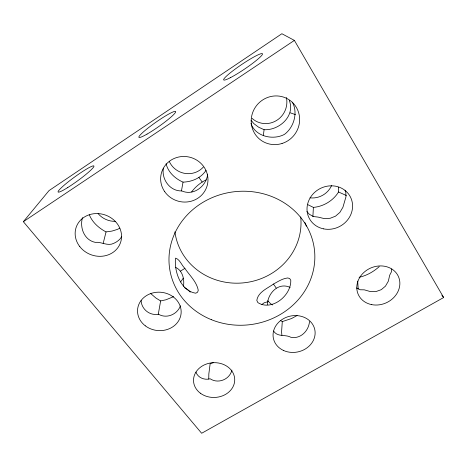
<?xml version="1.0" encoding="UTF-8"?>
<svg xmlns="http://www.w3.org/2000/svg" width="467" height="467" viewBox="0 0 467 467"><rect width="100%" height="100%" fill="white"/><g stroke="black" fill="none" stroke-linecap="round" stroke-linejoin="round"><path stroke-width="0.7" d="M307.957 204.727L313.38 207.401C323.526 206.519 333.21 200.699 338.546 191.995L338.639 187.226M391.585 269.01L391.515 271.671L389.7 275.186L388.334 281.198L385.462 286.143L381.288 289.668L376.116 291.513L370.319 291.566L364.318 289.838L360.215 289.762L356.519 288.005M251.088 120.276L253.82 123.58L258.555 127.158L264.089 129.698C279.015 130.585 295.471 116.114 289.312 100.481M357.693 281.111L358.201 289.009M183.461 286.318C184.605 279.313 182.609 270.539 175.633 267.369M163.374 168.19C161.401 179.275 169.97 191.371 181.751 190.91C193.566 196.233 206.332 186.24 207.681 174.203M313.38 207.401L312.902 216.706M280.439 320.52L282.296 321.588L281.572 331.926L281.893 335.271M263.359 135.366L264.089 129.698M158.22 314.618L160.63 300.935L165.96 299.779L173.642 296.65M181.459 190.945L183.023 182.13C175.224 178.709 168.062 172.282 166.094 163.724M82.49 217.61C79.524 227.61 84.212 240.12 95.21 242.344C100.919 241.737 105.927 245.356 111.613 244.136C115.688 242.822 119.587 240.394 121.735 236.6M119.838 228.165L117.456 229.39L111.957 231.083L106.05 231.918L103.178 243.36M267.34 304.712C267.696 293.334 278.39 281.858 290.135 287.421M309.504 321.471C308.827 330.741 300.59 339.299 290.877 337.285C285.279 334.133 277.596 337.402 273.615 331.062M231.93 370.109C229.706 379.467 218.252 384.148 210.162 378.801C204.558 380.348 197.979 377.826 195.947 372.146M180.472 305.809C177.232 314.449 166.661 319.06 158.476 314.209C149.901 316.007 141.396 309.242 141.116 300.52M191.598 191.914C195.428 186.829 200.442 182.615 206.186 179.853M206.046 170.321C201.119 178.003 191.925 181.891 183.023 182.13M23.35 221.697L49.012 190.612L281.881 33.729L294.385 40.401L443.65 297.52L201.651 433.271L23.35 221.697L294.385 40.401M306.597 225.865L306.358 226.086L304.805 222.368M379.251 266.628C373.53 271.706 366.642 275.67 359.123 277.287M261.888 304.507L264.199 302.779L268.105 301.653M297.094 315.523L291.525 318.541L282.296 321.588M180.437 271.129L184.868 268.391C189.62 275.425 196.601 281.665 198.259 290.264L197.594 292.19L195.813 293.2C180.811 290.999 174.01 271.49 175.539 258.134C179.888 259.313 181.651 265.384 184.868 268.391M273.458 284.064C267.311 288.483 258.041 292.091 256.803 300.398L257.86 302.598C271.823 311.536 291.461 295.401 290.772 280.235L289.674 278.525L287.736 277.958C282.494 278.501 277.988 281.589 273.458 284.064L276.213 288.011M213.617 362.561L210.162 363.577L208.825 374.038L208.749 378.982M290.2 112.804L295.518 114.619M338.546 191.995L346.421 195.539M106.05 231.918C98.951 228.17 92.419 222.467 89.36 214.89M184.628 287.713L187.646 289.546L190.262 292.155M160.63 300.935L155.966 298.08L150.794 293.632M306.912 211.557L309.317 214.277L313.474 216.53L318.109 217.097L324.221 218.591L330.163 218.282L335.516 216.174L339.877 212.403L342.936 207.237L345.994 196.712L345.784 191.995L345.055 190.221M441.87 295.214L443.65 297.52M198.954 177.454L202.158 182.037M250.948 123.44C255.297 136.615 273.265 140.52 284.537 134.327C293.93 127.31 298.185 112.687 292.365 102.174M203.314 167.093A20.455 19.859 21.8 0 1 169.293 161.483M300.713 216.951A63.343 59.408 -6.9 0 1 244.69 282.728A63.343 59.408 -6.9 0 1 174.915 231.836M115.39 221.335A20.268 18.616 22.9 0 1 98.093 213.6M286.394 97.486A21.225 20.647 -61.7 0 1 276.47 120.544A21.225 20.647 -61.7 0 1 252.046 118.373M183.099 278.262A19.013 17.186 6.9 0 1 180.449 281.963M272.454 304.986A18.482 16.485 -12.6 0 1 267.865 300.678M331.576 185.58A20.052 18.797 -31.6 0 1 310.03 197.833M145.284 325.814A21.844 19.211 5.4 0 0 180.828 315.254A21.844 19.211 5.4 0 0 151.933 293.165A21.844 19.211 5.4 0 0 145.284 325.814M283.632 350.519A21.155 18.306 -12.1 0 0 315.132 332.854A21.155 18.306 -12.1 0 0 283.516 318.64A21.155 18.306 -12.1 0 0 283.632 350.519M282.062 143.474A24.652 23.916 -49.8 0 0 292.266 102.279A24.652 23.916 -49.8 0 0 251.917 115.063A24.652 23.916 -49.8 0 0 282.062 143.474M200.337 393.185A20.618 17.396 -2.6 0 0 234.282 383.425A20.618 17.396 -2.6 0 0 207.751 363.606A20.618 17.396 -2.6 0 0 200.337 393.185M79.81 246.634A23.467 21.108 19.7 0 0 119.715 244.609A23.467 21.108 19.7 0 0 95.519 213.588A23.467 21.108 19.7 0 0 79.81 246.634M67.797 187.512A22.095 2.417 -36 0 0 93.937 166.065A22.095 2.417 -36 0 0 66.355 183.379A22.095 2.417 -36 0 0 67.797 187.512M211.294 319.644A73.027 66.933 -6.9 0 0 314.554 250.797A73.027 66.933 -6.9 0 0 199.882 204.277A73.027 66.933 -6.9 0 0 211.294 319.644M371.755 304.642A21.996 19.054 -23.9 0 0 399.384 279.336A21.996 19.054 -23.9 0 0 363.857 272.465A21.996 19.054 -23.9 0 0 371.755 304.642M164.693 191.645A23.735 22.737 14.4 0 0 205.597 189.672A23.735 22.737 14.4 0 0 182.644 156.498A23.735 22.737 14.4 0 0 164.693 191.645M230.64 77.551A23.379 2.697 -34 0 0 262.238 54.703A23.379 2.697 -34 0 0 236.36 68.229A23.379 2.697 -34 0 0 230.64 77.551M147.035 134.105A22.451 2.586 -35.1 0 0 175.645 111.998A22.451 2.586 -35.1 0 0 149.055 127.275A22.451 2.586 -35.1 0 0 147.035 134.105M323.468 228.842A23.198 21.33 -28.1 0 0 351.925 200.892A23.198 21.33 -28.1 0 0 313.993 192.982A23.198 21.33 -28.1 0 0 323.468 228.842"/></g></svg>
